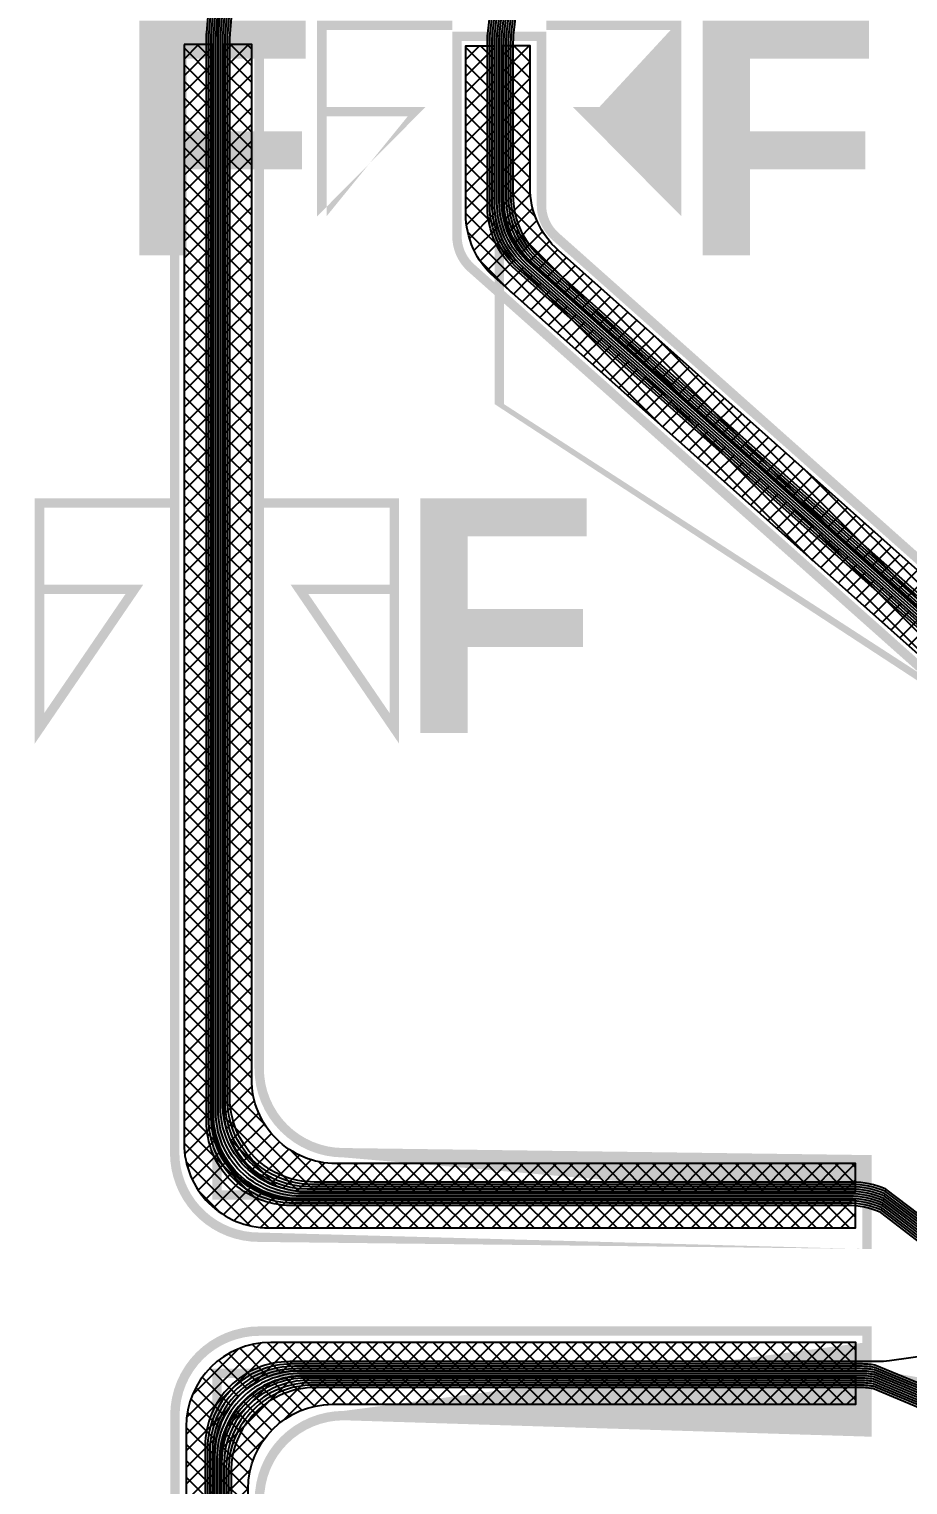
# Model space of a CAD drawing. Header units: metres. Extents: x 530797 to 531186, y 2675277 to 2675619.
# Drawn here: x 530970.34 to 530979.7, y 2675492.49 to 2675507.99 of the extents above; entities that cross this region are included whole.
import ezdxf
from ezdxf.enums import TextEntityAlignment as Align

# ---------------------------------------------------------------- set-up
doc = ezdxf.new("R2010")
doc.units = ezdxf.units.M
for name, color, linetype in [('300mm Hume Pipe', 74, 'Continuous'), ('Excavation', 7, 'Continuous'), ('LT Cable(AG) INV to LT Panel BL-08', 2, 'Continuous'), ('Messenger Wire Exc Link', 7, 'Continuous'), ('Section Marking BL-08', 2, 'Continuous'), ('Trench (AC)-BL08', 14, 'Continuous')]:
    doc.layers.add(name, color=color, linetype=linetype)
doc.styles.add('BoldTextStyle', font='arialbd.ttf')
pattern_1 = [(45, (-1846.343999999575, 1447.5), (-0.08838834764831845, 0.08838834764831845), []), (135, (-1846.343999999575, 1447.5), (-0.08838834764831845, -0.08838834764831843), [])]

msp = doc.modelspace()

# ---------------------------------------------------------------- hatches: boundary and pattern name
at = {"layer": '300mm Hume Pipe'}
h = msp.add_hatch(dxfattribs=at)
h.set_pattern_fill('ANSI37', color=74)
h.set_pattern_definition(pattern_1)
edge = h.paths.add_edge_path()
edge.add_line((530971.991284369, 2675507.829486473), (530971.9912843703, 2675496.125132979))
edge.add_arc((530972.8912843703, 2675496.125132979), 0.9000000000232831, 180, 270.0000000074112)
edge.add_line((530972.8912843704, 2675495.225132979), (530979.1441698038, 2675495.225132984))
edge.add_line((530979.1441698038, 2675495.225132984), (530979.1441698038, 2675495.525132983))
edge.add_line((530979.1441698038, 2675495.525132983), (530973.1912843705, 2675495.525132979))
edge.add_arc((530973.1912843704, 2675496.425132979), 0.8999999999068677, 180, 270.00000000741124, ccw=False)
edge.add_line((530972.2912843704, 2675496.425132979), (530972.2912843691, 2675507.829486473))
edge.add_line((530972.2912843691, 2675507.829486473), (530971.991284369, 2675507.829486473))
edge = h.paths.add_edge_path(flags=17)
edge.add_line((530972.4114409294, 2675507.829486473), (530972.4114409294, 2675496.509195847))
edge.add_arc((530973.3114409294, 2675496.509195847), 0.9000000000232831, 180, 270.0000000741123)
edge.add_line((530973.3114409306, 2675495.609195848), (530979.1441698038, 2675495.609195855))
edge.add_line((530979.1441698038, 2675495.609195855), (530979.1441698038, 2675495.909195855))
edge.add_line((530979.1441698038, 2675495.909195855), (530973.6114409307, 2675495.909195847))
edge.add_arc((530973.6114409294, 2675496.809195847), 0.8999999999068677, 180, 270.0000000889347, ccw=False)
edge.add_line((530972.7114409294, 2675496.809195847), (530972.7114409294, 2675507.829486473))
edge.add_line((530972.7114409294, 2675507.829486473), (530972.4114409294, 2675507.829486473))
h = msp.add_hatch(dxfattribs=at)
h.set_pattern_fill('ANSI37', color=74)
h.set_pattern_definition(pattern_1)
edge = h.paths.add_edge_path()
edge.add_line((530982.6942895745, 2675496.798708546), (530982.9942895743, 2675496.798708546))
edge.add_line((530982.9942895743, 2675496.798708546), (530982.9942895743, 2675498.989289007))
edge.add_arc((530982.0942895742, 2675498.989289007), 0.9000000001396984, 0, 48.32874371870346)
edge.add_line((530982.6926597072, 2675499.661563642), (530975.9785955845, 2675505.637537201))
edge.add_arc((530976.5769657175, 2675506.309811835), 0.8999999999295727, 179.9999999703551, 228.3287436989939, ccw=False)
edge.add_line((530975.6769657172, 2675506.309811836), (530975.6769657173, 2675507.816203433))
edge.add_line((530975.6769657173, 2675507.816203433), (530975.3769657175, 2675507.816203433))
edge.add_line((530975.3769657175, 2675507.816203433), (530975.3769657174, 2675506.175210654))
edge.add_arc((530976.2769657176, 2675506.175210654), 0.9000000001396984, 179.9999999703551, 228.3287436989939)
edge.add_line((530975.6785955846, 2675505.50293602), (530982.3926597075, 2675499.52696246))
edge.add_arc((530981.7942895744, 2675498.854687826), 0.900000000006972, -2.9644922960869735e-08, 48.32874369345791, ccw=False)
edge.add_line((530982.6942895745, 2675498.854687825), (530982.6942895745, 2675496.798708546))
edge = h.paths.add_edge_path()
edge.add_line((530975.292902846, 2675507.764976613), (530975.2929028459, 2675506.137494115))
edge.add_arc((530976.192902846, 2675506.137494114), 0.9000000001396984, 179.9999999703551, 228.3287436989939)
edge.add_line((530975.5945327131, 2675505.46521948), (530982.3085968358, 2675499.48924592))
edge.add_arc((530981.7102267029, 2675498.816971286), 0.8999999999295727, -2.9644922960869735e-08, 48.328743698993776, ccw=False)
edge.add_line((530982.610226703, 2675498.816971286), (530982.610226703, 2675496.798708546))
edge.add_line((530982.610226703, 2675496.798708546), (530982.310226703, 2675496.798708546))
edge.add_line((530982.310226703, 2675496.798708546), (530982.3102267028, 2675498.707169657))
edge.add_arc((530981.4102267027, 2675498.707169656), 0.9000000001396984, 2.964491826802329e-08, 48.33614241642817)
edge.add_line((530982.0085100188, 2675499.379521554), (530975.29461953, 2675505.353786938))
edge.add_arc((530975.8929028461, 2675506.026138836), 0.9000000003814849, 180.0000000296449, 228.3361424164282, ccw=False)
edge.add_line((530974.992902846, 2675506.026138836), (530974.992902846, 2675507.816203433))
edge.add_line((530974.992902846, 2675507.816203433), (530975.292902846, 2675507.816203433))
edge.add_line((530975.292902846, 2675507.816203433), (530975.292902846, 2675507.764976613))
h = msp.add_hatch(dxfattribs=at)
h.set_pattern_fill('ANSI37', color=74)
h.set_pattern_definition(pattern_1)
edge = h.paths.add_edge_path(flags=17)
edge.add_line((530972.3712984739, 2675463.027948984), (530972.671297856, 2675463.027948984))
edge.add_line((530972.671297856, 2675463.027948984), (530972.6737964802, 2675492.445210169))
edge.add_arc((530973.5737964769, 2675492.445132985), 0.9000000000733288, 90, 179.9950862955009, ccw=False)
edge.add_line((530973.5737964769, 2675493.345132985), (530979.146282614, 2675493.345132984))
edge.add_line((530979.146282614, 2675493.345132984), (530979.146282614, 2675493.645132984))
edge.add_line((530979.146282614, 2675493.645132984), (530973.2738221951, 2675493.645132985))
edge.add_arc((530973.273822195, 2675492.745132985), 0.8999999999068677, 89.99999999258877, 179.9950875109419)
edge.add_line((530972.3738221984, 2675492.74521015), (530972.3712984739, 2675463.027948984))
edge = h.paths.add_edge_path()
edge.add_line((530979.1462826141, 2675493.705132984), (530979.1462826141, 2675494.005132983))
edge.add_line((530979.1462826141, 2675494.005132983), (530972.9137816615, 2675494.005132984))
edge.add_arc((530972.9137816612, 2675493.105132984), 0.8999999999068677, 89.99999997776631, 179.9952226621238)
edge.add_line((530972.0137816645, 2675493.105208027), (530972.0112973618, 2675463.027948984))
edge.add_line((530972.0112973618, 2675463.027948984), (530972.3112967438, 2675463.027948984))
edge.add_line((530972.3112967438, 2675463.027948984), (530972.3137566427, 2675492.805208045))
edge.add_arc((530973.2137566394, 2675492.805132985), 0.8999999997772749, 89.99999997776638, 179.995221505972, ccw=False)
edge.add_line((530973.2137566397, 2675493.705132984), (530979.1462826141, 2675493.705132984))

# ---------------------------------------------------------------- linework, layer by layer
at = {"layer": '300mm Hume Pipe', "color": 74}
for points in [[(530971.991284369, 2675507.829486473), (530971.9912843703, 2675496.125132979, 0.414213562368789), (530972.8912843704, 2675495.225132979), (530979.1441698038, 2675495.225132984), (530979.1441698038, 2675495.525132983), (530973.1912843705, 2675495.525132979, -0.4142135623692981), (530972.2912843704, 2675496.425132979), (530972.2912843691, 2675507.829486473)], [(530972.4114409294, 2675507.829486473), (530972.4114409294, 2675496.509195847, 0.4142135627706127), (530973.3114409306, 2675495.609195848), (530979.1441698038, 2675495.609195855), (530979.1441698038, 2675495.909195855), (530973.6114409307, 2675495.909195847, -0.4142135627921673), (530972.7114409294, 2675496.809195847), (530972.7114409294, 2675507.829486473)], [(530975.292902846, 2675507.764976613), (530975.2929028459, 2675506.137494115, 0.2140562423256003), (530975.5945327131, 2675505.46521948), (530982.3085968358, 2675499.48924592, -0.2140562423092027), (530982.610226703, 2675498.816971286), (530982.610226703, 2675496.798708546), (530982.310226703, 2675496.798708546), (530982.3102267028, 2675498.707169657, 0.2140900045463655), (530982.0085100188, 2675499.379521554), (530975.29461953, 2675505.353786938, -0.2140900045615197), (530974.992902846, 2675506.026138836), (530974.992902846, 2675507.816203433), (530975.292902846, 2675507.816203433), (530975.292902846, 2675507.764976613)], [(530982.6942895745, 2675496.798708546), (530982.9942895743, 2675496.798708546), (530982.9942895743, 2675498.989289007, 0.2140562423100663), (530982.6926597072, 2675499.661563642), (530975.9785955845, 2675505.637537201, -0.2140562423329815), (530975.6769657172, 2675506.309811836), (530975.6769657173, 2675507.816203433), (530975.3769657175, 2675507.816203433), (530975.3769657174, 2675506.175210654, 0.2140562423301491), (530975.6785955846, 2675505.50293602), (530982.3926597075, 2675499.52696246, -0.2140562423100663), (530982.6942895745, 2675498.854687825)], [(530979.1462826141, 2675493.705132984), (530979.1462826141, 2675494.005132983), (530972.9137816615, 2675494.005132984, 0.4141891411716305), (530972.0137816645, 2675493.105208027), (530972.0112973618, 2675463.027948984), (530972.3112967438, 2675463.027948984), (530972.3137566427, 2675492.805208045, -0.4141891350907431), (530973.2137566397, 2675493.705132984)], [(530972.3712984739, 2675463.027948984), (530972.671297856, 2675463.027948984), (530972.6737964802, 2675492.445210169, -0.4141884439951656), (530973.5737964769, 2675493.345132985), (530979.146282614, 2675493.345132984), (530979.146282614, 2675493.645132984), (530973.2738221951, 2675493.645132985, 0.414188450242017), (530972.3738221984, 2675492.74521015)]]:
    msp.add_lwpolyline(points, format="xyb", close=True, dxfattribs=at)
at = {"layer": 'Excavation', "const_width": 0.1}
for points in [[(530981.1064020945, 2675494.771768927), (530979.2662826142, 2675495.575132983), (530972.341284369, 2675495.575132983), (530972.341284369, 2675507.916203433)], [(530982.6659354838, 2675495.734471424), (530982.6659354838, 2675499.238423511), (530975.3486116267, 2675505.753225982), (530975.3486116268, 2675507.916203433)], [(530981.2515327956, 2675493.337358071), (530979.2662826141, 2675493.675132983), (530972.3412843688, 2675493.675132984), (530972.3412843688, 2675462.907948984)]]:
    msp.add_lwpolyline(points, dxfattribs=at)
at = {"layer": 'LT Cable(AG) INV to LT Panel BL-08'}
for points in [[(530982.1443580415, 2675494.342362981), (530981.4385594063, 2675494.34236298, -0.1637198287159359), (530980.894522004, 2675494.525408795), (530979.4619728238, 2675495.612452221, 0.1032748659291951), (530979.1018711368, 2675495.687632983), (530973.3537843692, 2675495.687632983, -0.4142135623936106), (530972.453784369, 2675496.587632983), (530972.453784369, 2675507.872862782, -0.02139299530927985), (530972.4570765088, 2675507.949771906), (530972.5004922289, 2675508.455969552, 0.02139299530528766), (530972.5037843686, 2675508.532878676), (530972.5037843687, 2675610.592487811, 0.4142135623734262), (530971.6037843687, 2675611.492487811), (530864.4575845184, 2675611.492487811, -0.414213562373095), (530863.5575845183, 2675612.39248781), (530863.5575845183, 2675612.729769276)], [(530982.1443580415, 2675494.367362981), (530981.4454986873, 2675494.367362981, -0.1635715615993584), (530980.9018754886, 2675494.550094678), (530979.4671922356, 2675495.637452221, 0.1032748659037654), (530979.1070905488, 2675495.712632983), (530973.378784369, 2675495.712632983, -0.414213562373095), (530972.478784369, 2675496.612632983), (530972.478784369, 2675507.871792642, -0.02139299537587195), (530972.4820765087, 2675507.948701766), (530972.5254922289, 2675508.454899412, 0.02139299537685584), (530972.5287843687, 2675508.531808536), (530972.5287843687, 2675610.617487811, 0.414213562373095), (530971.6287843686, 2675611.517487811), (530961.6335845183, 2675611.517487811, -0.414213562373095), (530960.7335845183, 2675612.417487811), (530960.7335845183, 2675612.729769276)], [(530982.1443580415, 2675494.292362981), (530981.4246654856, 2675494.292362981, -0.1640185222339636), (530980.8797942541, 2675494.476042284), (530979.4515339998, 2675495.562452221, 0.1032748659456602), (530979.0914323127, 2675495.637632983), (530973.3037843691, 2675495.637632983, -0.4142135623934891), (530972.403784369, 2675496.537632983), (530972.403784369, 2675507.875003061, -0.02139299535886178), (530972.4070765087, 2675507.951912185), (530972.450492229, 2675508.458109831, 0.02139299535864674), (530972.4537843687, 2675508.535018955), (530972.4537843687, 2675580.542487811, 0.414213562373095), (530971.5537843687, 2675581.442487811), (530864.4575845184, 2675581.442487811, -0.414213562373095), (530863.5575845183, 2675582.342487811), (530863.5575845183, 2675582.729769276)], [(530982.1443580415, 2675494.317362981), (530981.4316150127, 2675494.317362981, -0.1638688138883609), (530980.8871616031, 2675494.500724659), (530979.4567534118, 2675495.587452221, 0.1032748659374062), (530979.0966517248, 2675495.662632983), (530973.3287843692, 2675495.662632983, -0.4142135623935497), (530972.428784369, 2675496.562632983), (530972.428784369, 2675507.873932921, -0.02139299535886178), (530972.4320765088, 2675507.950842045), (530972.475492229, 2675508.457039692, 0.02139299535864674), (530972.4787843687, 2675508.533948815), (530972.4787843687, 2675580.567487811, 0.414213562373095), (530971.5787843687, 2675581.467487811), (530961.6335845183, 2675581.467487811, -0.414213562373095), (530960.7335845183, 2675582.367487811), (530960.7335845183, 2675582.729769276)], [(530984.135251262, 2675494.242362981), (530981.4107509418, 2675494.242362981, -0.1643201294366655), (530980.8650385767, 2675494.426682875), (530979.4410951759, 2675495.512452221, 0.1032748659622984), (530979.0809934888, 2675495.587632983), (530973.2537843691, 2675495.587632983, -0.4142135623933694), (530972.353784369, 2675496.487632983), (530972.353784369, 2675507.877143339, -0.02139299540844348), (530972.3570765087, 2675507.954052464), (530972.400492229, 2675508.46025011, 0.02139299541230105), (530972.4037843688, 2675508.537159234), (530972.4037843687, 2675557.992487811, 0.4142135623724179), (530971.5037843686, 2675558.892487811), (530864.4575845184, 2675558.892487811, -0.414213562373095), (530863.5575845183, 2675559.792487811), (530863.5575845183, 2675560.229769276)], [(530984.135251262, 2675494.267362981), (530981.4177108022, 2675494.267362981, -0.1641689590569247), (530980.8724199225, 2675494.451361685), (530979.4463145877, 2675495.537452221, 0.1032748659539574), (530979.0862129007, 2675495.612632983), (530973.2787843691, 2675495.612632983, -0.414213562393429), (530972.378784369, 2675496.512632983), (530972.378784369, 2675507.8760732, -0.02139299535886178), (530972.3820765087, 2675507.952982324), (530972.4254922289, 2675508.45917997, 0.02139299535864674), (530972.4287843687, 2675508.536089094), (530972.4287843687, 2675558.017487811, 0.414213562373095), (530971.5287843687, 2675558.917487811), (530961.6335845183, 2675558.917487811, -0.414213562373095), (530960.7335845183, 2675559.817487811), (530960.7335845183, 2675560.229769276)], [(530984.135251262, 2675494.192362981), (530981.3968156022, 2675494.192362981, -0.1646246922317092), (530980.850254707, 2675494.377330683), (530979.430656352, 2675495.462452221, 0.1032748659251984), (530979.070554665, 2675495.537632983), (530973.2037843692, 2675495.537632983, -0.4142135623932508), (530972.303784369, 2675496.437632983), (530972.303784369, 2675507.879283619, -0.02139299535886178), (530972.3070765088, 2675507.956192743), (530972.350492229, 2675508.462390389, 0.02139299535864674), (530972.3537843687, 2675508.539299513), (530972.3537843687, 2675535.442487811, 0.414213562373095), (530971.4537843687, 2675536.342487811), (530864.4575845184, 2675536.342487811, -0.414213562373095), (530863.5575845183, 2675537.242487811), (530863.5575845183, 2675537.729769276)], [(530984.135251262, 2675494.217362981), (530981.4037858826, 2675494.217362981, -0.1644720387174907), (530980.8576501828, 2675494.402005869), (530979.4358757639, 2675495.487452221, 0.1032748659169098), (530979.075774077, 2675495.562632983), (530973.2287843692, 2675495.562632983, -0.4142135623933099), (530972.328784369, 2675496.462632983), (530972.328784369, 2675507.87821348, -0.02139299530927985), (530972.3320765088, 2675507.955122604), (530972.3754922289, 2675508.46132025, 0.02139299530452547), (530972.3787843686, 2675508.538229374), (530972.3787843687, 2675535.467487811, 0.4142135623743203), (530971.4787843687, 2675536.367487811), (530929.2415845183, 2675536.367487811, -0.414213562373095), (530928.3415845183, 2675537.26748781), (530928.3415845183, 2675537.729769276)], [(530986.2922512619, 2675494.167362981), (530981.3898400792, 2675494.167362981, -0.164778095421002), (530980.8428521162, 2675494.35265733), (530979.42543694, 2675495.437452221, 0.1032748659335312), (530979.065335253, 2675495.512632983), (530973.1787843691, 2675495.512632983, -0.414213562393192), (530972.278784369, 2675496.412632983), (530972.278784369, 2675507.880353759, -0.02139299535886178), (530972.2820765087, 2675507.957262882), (530972.325492229, 2675508.463460529, 0.02139299535864674), (530972.3287843687, 2675508.540369653), (530972.3287843687, 2675512.917487811, 0.414213562373095), (530971.4287843687, 2675513.817487811), (530958.2367843688, 2675513.817487811, 0.414213562373095), (530957.3367843687, 2675512.917487811), (530957.3367843687, 2675507.217487811, -0.414213562373095), (530956.4367843687, 2675506.317487811), (530864.4575845184, 2675506.317487811, -0.414213562373095), (530863.5575845183, 2675507.217487811), (530863.5575845183, 2675507.729769276)], [(530986.2922512619, 2675494.117362982), (530981.3758732154, 2675494.117362982, -0.1650871723631405), (530980.8280254523, 2675494.303316184), (530979.4149981161, 2675495.387452221, 0.1032748659503297), (530979.0548964291, 2675495.462632983), (530973.1287843691, 2675495.462632983, -0.4142135623930754), (530972.228784369, 2675496.362632983), (530972.228784369, 2675507.882494037, -0.02139299540844348), (530972.2320765087, 2675507.959403161), (530972.275492229, 2675508.465600808, 0.02139299541725513), (530972.2787843688, 2675508.542509932), (530972.2787843687, 2675512.867487811, 0.4142135623665691), (530971.3787843686, 2675513.767487811), (530958.2867843688, 2675513.767487811, 0.414213562373095), (530957.3867843688, 2675512.867487811), (530957.3867843688, 2675484.667487811, -0.414213562373095), (530956.4867843688, 2675483.767487811), (530864.4575845184, 2675483.767487811, -0.414213562373095), (530863.5575845183, 2675484.667487811), (530863.5575845183, 2675485.229769276)], [(530986.2922512619, 2675494.142362982), (530981.3828592903, 2675494.142362981, -0.1649322536490661), (530980.8354423755, 2675494.327985825), (530979.420217528, 2675495.412452221, 0.1032748659419083), (530979.060115841, 2675495.487632983), (530973.1537843691, 2675495.487632983, -0.4142135623931337), (530972.253784369, 2675496.387632983), (530972.253784369, 2675507.881423898, -0.02139299535886178), (530972.2570765087, 2675507.958333022), (530972.3004922289, 2675508.464530668, 0.02139299535864674), (530972.3037843687, 2675508.541439792), (530972.3037843687, 2675512.892487811, 0.414213562373095), (530971.4037843687, 2675513.792487811), (530958.2617843688, 2675513.792487811, 0.414213562373095), (530957.3617843688, 2675512.892487811), (530957.3617843688, 2675484.692487811, -0.414213562373095), (530956.4617843687, 2675483.792487811), (530929.2415845183, 2675483.792487811, -0.414213562373095), (530928.3415845183, 2675484.692487811), (530928.3415845183, 2675485.229769276)], [(530986.2922512619, 2675494.092362982), (530981.57570459, 2675494.092362982, 0.03506971114379916), (530981.449918499, 2675494.083529554), (530979.5046994949, 2675493.808966411, -0.03506971116265765), (530979.3789134038, 2675493.800132983), (530973.1162843689, 2675493.800132984, 0.4142135623926223), (530972.2162843688, 2675492.900132984), (530972.2162843688, 2675462.941517144, 0.02164672809067397), (530972.2196549913, 2675462.863698385), (530972.2629137462, 2675462.365270105, -0.02164672809021689), (530972.2662843687, 2675462.287451345), (530972.2662843687, 2675454.904987811, -0.414213562373095), (530971.3662843687, 2675454.004987811), (530896.8495845183, 2675454.004987811, -0.414213562373095), (530895.9495845183, 2675454.904987811), (530895.9495845183, 2675455.229769276)], [(530987.176251262, 2675492.897986353), (530981.6113240218, 2675492.897986353, -0.09868705016838453), (530981.2662645854, 2675492.966761963), (530979.3496698496, 2675493.762382385, 0.04215704709383866), (530979.1987112492, 2675493.775132983), (530973.1412843689, 2675493.775132984, 0.4142135623926984), (530972.2412843688, 2675492.875132984), (530972.2412843688, 2675462.942599989, 0.02164672809067397), (530972.2446549913, 2675462.864781229), (530972.2879137462, 2675462.366352949, -0.02164672809021689), (530972.2912843687, 2675462.28853419), (530972.2912843687, 2675454.879987811, -0.414213562373095), (530971.3912843687, 2675453.979987811), (530832.0655845184, 2675453.979987811, -0.414213562373095), (530831.1655845183, 2675454.879987811), (530831.1655845183, 2675455.229769276)], [(530987.176251262, 2675492.847986353), (530981.6046445091, 2675492.847986353, -0.09880174676580972), (530981.2592074365, 2675492.91691883), (530979.3454466393, 2675493.712382386, 0.04215704714770877), (530979.1944880387, 2675493.725132984), (530973.1912843687, 2675493.725132984, 0.414213562373095), (530972.2912843687, 2675492.825132984), (530972.2912843687, 2675462.944765676, 0.02164672809067397), (530972.2946549912, 2675462.866946916), (530972.3379137461, 2675462.368518637, -0.02164672809021689), (530972.3412843687, 2675462.290699877), (530972.3412843687, 2675424.82998781, -0.414213562373095), (530971.4412843686, 2675423.929987811), (530864.4575845184, 2675423.929987811, -0.414213562373095), (530863.5575845183, 2675424.82998781), (530863.5575845183, 2675425.229769276)], [(530985.2352512619, 2675492.797986353), (530981.5979611069, 2675492.797986353, -0.09891690223425818), (530981.2521449673, 2675492.867076492), (530979.3412234291, 2675493.662382385, 0.04215704710879336), (530979.1902648285, 2675493.675132983), (530973.2412843689, 2675493.675132984, 0.4142135623930087), (530972.3412843688, 2675492.775132984), (530972.3412843688, 2675462.946931364, 0.02164672809067397), (530972.3446549913, 2675462.869112604), (530972.3879137462, 2675462.370684324, -0.02164672809021689), (530972.3912843687, 2675462.292865565), (530972.3912843687, 2675394.779987811, -0.414213562373095), (530971.4912843687, 2675393.879987811), (530864.4575845184, 2675393.879987811, -0.414213562373095), (530863.5575845183, 2675394.779987811), (530863.5575845183, 2675395.229769276)], [(530987.176251262, 2675492.872986353), (530981.6079847512, 2675492.872986353, -0.0987443412444648), (530981.2627366751, 2675492.941840297), (530979.3475582445, 2675493.737382385, 0.0421570470685084), (530979.196599644, 2675493.750132983), (530973.166284369, 2675493.750132984, 0.4142135624124551), (530972.2662843688, 2675492.850132984), (530972.2662843688, 2675462.943682832, 0.02164672804050947), (530972.2696549913, 2675462.865864072), (530972.3129137461, 2675462.367435793, -0.02164672803566746), (530972.3162843686, 2675462.289617034), (530972.3162843687, 2675424.854987811, -0.4142135623739844), (530971.4162843687, 2675423.954987811), (530961.6335845183, 2675423.954987811, -0.414213562373095), (530960.7335845183, 2675424.854987811), (530960.7335845183, 2675425.229769276)], [(530987.176251262, 2675492.822986353), (530981.6013032943, 2675492.822986353, -0.09885926698368519), (530981.2556768674, 2675492.891997561), (530979.3433350342, 2675493.687382385, 0.04215704711990809), (530979.1923764336, 2675493.700132983), (530973.2162843689, 2675493.700132984, 0.4142135623929303), (530972.3162843687, 2675492.800132984), (530972.3162843687, 2675462.94584852, 0.02164672807325884), (530972.3196549913, 2675462.86802976), (530972.3629137462, 2675462.36960148, -0.02164672807154286), (530972.3662843687, 2675462.29178272), (530972.3662843687, 2675394.804987811, -0.414213562373095), (530971.4662843687, 2675393.904987811), (530961.6335845183, 2675393.904987811, -0.414213562373095), (530960.7335845183, 2675394.804987811), (530960.7335845183, 2675395.229769276)], [(530985.2352512619, 2675492.772986353), (530981.5946179451, 2675492.772986353, -0.09897465291918844), (530981.2486117331, 2675492.842155624), (530979.3391118239, 2675493.637382385, 0.04215704709765505), (530979.1881532235, 2675493.650132983), (530973.2662843689, 2675493.650132984, 0.4142135623930879), (530972.3662843688, 2675492.750132984), (530972.3662843688, 2675462.948014207, 0.02164672810808909), (530972.3696549913, 2675462.870195447), (530972.4129137462, 2675462.371767168, -0.02164672810889088), (530972.4162843687, 2675462.293948409), (530972.4162843687, 2675364.754987811, -0.414213562373095), (530971.5162843687, 2675363.854987811), (530961.6335845183, 2675363.854987811, -0.414213562373095), (530960.7335845183, 2675364.754987811), (530960.7335845183, 2675365.229769276)], [(530985.2352512619, 2675492.747986353), (530981.591273807, 2675492.747986353, -0.09903251934888661), (530981.2450771618, 2675492.817234957), (530979.3370002188, 2675493.612382385, 0.04215704706951938), (530979.1860416183, 2675493.625132983), (530973.291284369, 2675493.625132984, 0.4142135624132403), (530972.3912843688, 2675492.725132984), (530972.3912843688, 2675462.949097051, 0.02164672809067397), (530972.3946549913, 2675462.871278292), (530972.4379137462, 2675462.372850012, -0.02164672809021689), (530972.4412843687, 2675462.295031252), (530972.4412843687, 2675364.729987811, -0.414213562373095), (530971.5412843687, 2675363.829987811), (530864.4575845184, 2675363.829987811, -0.414213562373095), (530863.5575845183, 2675364.729987811), (530863.5575845183, 2675365.229769276)], [(530983.161251262, 2675492.69798131), (530981.5845825999, 2675492.697986354, -0.09914860101156721), (530981.2380040021, 2675492.76739423), (530979.3327770085, 2675493.562382385, 0.04215704712386795), (530979.181818408, 2675493.575132983), (530973.3412843689, 2675493.575132984, 0.4142135623933291), (530972.4412843687, 2675492.675132984), (530972.4412843687, 2675462.951262739, 0.02164672809067397), (530972.4446549913, 2675462.873443979), (530972.4879137462, 2675462.375015699, -0.02164672809021689), (530972.4912843687, 2675462.29719694), (530972.4912843687, 2675351.551902031, -0.0224688375299195), (530972.4876531257, 2675351.471136621), (530972.4449156118, 2675350.996817574, 0.02246883752447177), (530972.4412843687, 2675350.916052164), (530972.4412843687, 2675328.31571961, 0.02164672809067397), (530972.4446549913, 2675328.23790085), (530972.4879137462, 2675327.73947257, -0.02164672809021689), (530972.4912843687, 2675327.661653811), (530972.4912843687, 2675312.179987811, -0.414213562373095), (530971.5912843687, 2675311.279987811), (530864.4575845184, 2675311.279987811, -0.414213562373095), (530863.5575845183, 2675312.179987811), (530863.5575845183, 2675312.729769276)], [(530983.161251262, 2675492.64798131), (530981.5778874817, 2675492.647986354, -0.09926514969559083), (530981.230925477, 2675492.717554317), (530979.3285537983, 2675493.512382385, 0.04215704710150225), (530979.1775951978, 2675493.525132983), (530973.3912843689, 2675493.525132984, 0.4142135623934932), (530972.4912843688, 2675492.625132984), (530972.4912843688, 2675462.953428426, 0.02164672809067397), (530972.4946549913, 2675462.875609667), (530972.5379137462, 2675462.377181387, -0.02164672809021689), (530972.5412843687, 2675462.299362627), (530972.5412843687, 2675351.549654013, -0.02246883751115992), (530972.5376531257, 2675351.468888603), (530972.4949156118, 2675350.994569555, 0.02246883750424296), (530972.4912843688, 2675350.913804145), (530972.4912843688, 2675328.317885297, 0.02164672809067397), (530972.4946549913, 2675328.240066538), (530972.5379137462, 2675327.741638258, -0.02164672809021689), (530972.5412843687, 2675327.663819498), (530972.5412843687, 2675289.629987811, -0.414213562373095), (530971.6412843687, 2675288.729987811), (530864.4575845184, 2675288.729987811, -0.414213562373095), (530863.5575845183, 2675289.629987811), (530863.5575845183, 2675290.229769276)], [(530985.2352512619, 2675492.722986354), (530981.5879286923, 2675492.722986354, -0.09909050198413684), (530981.2415412521, 2675492.792314492), (530979.3348886137, 2675493.587382386, 0.04215704714961974), (530979.183930013, 2675493.600132984), (530973.3162843687, 2675493.600132984, 0.414213562373095), (530972.4162843687, 2675492.700132984), (530972.4162843687, 2675462.950179895, 0.02164672814083835), (530972.4196549912, 2675462.872361135), (530972.4629137462, 2675462.373932856, -0.02164672814427021), (530972.4662843688, 2675462.296114096), (530972.4662843687, 2675351.553026041, -0.02246883751089711), (530972.4626531256, 2675351.472260631), (530972.4199156117, 2675350.997941583, 0.02246883750424296), (530972.4162843687, 2675350.917176173), (530972.4162843687, 2675328.314636766, 0.02164672814083835), (530972.4196549912, 2675328.236818006), (530972.4629137462, 2675327.738389727, -0.02164672814578349), (530972.4662843688, 2675327.660570967), (530972.4662843687, 2675312.20498781, -0.4142135623710103), (530971.5662843686, 2675311.304987811), (530961.6335845183, 2675311.304987811, -0.414213562373095), (530960.7335845183, 2675312.20498781), (530960.7335845183, 2675312.729769276)], [(530983.161251262, 2675492.67298131), (530981.5812355313, 2675492.672986354, -0.09920681674200299), (530981.2344654124, 2675492.742474171), (530979.3306654034, 2675493.537382385, 0.04215704711269728), (530979.1797068028, 2675493.550132983), (530973.3662843689, 2675493.550132984, 0.4142135623934109), (530972.4662843688, 2675492.650132984), (530972.4662843688, 2675462.952345583, 0.02164672809067397), (530972.4696549913, 2675462.874526823), (530972.5129137462, 2675462.376098543, -0.02164672809021689), (530972.5162843687, 2675462.298279784), (530972.5162843687, 2675351.550778022, -0.02246883749240012), (530972.5126531257, 2675351.470012612), (530972.4699156118, 2675350.995693564, 0.02246883748401415), (530972.4662843688, 2675350.914928154), (530972.4662843688, 2675328.316802454, 0.02164672809067397), (530972.4696549913, 2675328.238983694), (530972.5129137462, 2675327.740555414, -0.02164672809021689), (530972.5162843687, 2675327.662736655), (530972.5162843687, 2675289.654987811, -0.414213562373095), (530971.6162843687, 2675288.754987811), (530961.6335845183, 2675288.754987811, -0.414213562373095), (530960.7335845183, 2675289.654987811), (530960.7335845183, 2675290.229769276)]]:
    msp.add_lwpolyline(points, format="xyb", dxfattribs=at)
at = {"layer": 'LT Cable(AG) INV to LT Panel BL-08', "color": 5}
for points in [[(530987.176251262, 2675494.935077869), (530983.6909354838, 2675494.935077869, -0.4142135623503636), (530982.7909354838, 2675495.835077869), (530982.7909354838, 2675498.890770753, 0.2140186322185252), (530982.4894023171, 2675499.562959305), (530975.7751447933, 2675505.540836239, -0.2140186322327757), (530975.4736116267, 2675506.213024791), (530975.4736116268, 2675507.8569097, -0.0288996156858555), (530975.4796149469, 2675507.960688003), (530975.5352810487, 2675508.440222824, 0.02889961570054691), (530975.5412843688, 2675508.544001128), (530975.5412843687, 2675610.354987811, -0.414213562373427), (530976.4412843687, 2675611.254987811), (531021.2409842184, 2675611.254987811, 0.414213562373095), (531022.1409842185, 2675612.154987811), (531022.1409842185, 2675612.729769276)], [(530987.176251262, 2675494.960077869), (530983.7159354838, 2675494.960077869, -0.4142135623503636), (530982.8159354838, 2675495.860077869), (530982.8159354838, 2675498.901985358, 0.214018632209244), (530982.5144023171, 2675499.57417391), (530975.8001447933, 2675505.552050845, -0.2140186322231835), (530975.4986116267, 2675506.224239396), (530975.4986116268, 2675507.855463511, -0.02889961568572617), (530975.5046149469, 2675507.959241814), (530975.5602810488, 2675508.438776636, 0.02889961570054713), (530975.5662843689, 2675508.542554939), (530975.5662843687, 2675610.329987811, -0.4142135623734271), (530976.4662843688, 2675611.229987811), (531118.4169842184, 2675611.229987811, 0.414213562373095), (531119.3169842184, 2675612.129987811), (531119.3169842184, 2675612.729769276)], [(530987.176251262, 2675494.88507787), (530983.6409354837, 2675494.88507787, -0.4142135623503636), (530982.7409354837, 2675495.785077869), (530982.7409354837, 2675498.868341543, 0.2140186322185252), (530982.439402317, 2675499.540530095), (530975.7251447933, 2675505.518407029, -0.214018632232603), (530975.4236116266, 2675506.190595581), (530975.4236116267, 2675507.859802077, -0.02889961568610807), (530975.4296149468, 2675507.963580381), (530975.4852810487, 2675508.443115202, 0.02889961570066358), (530975.4912843688, 2675508.546893505), (530975.4912843687, 2675580.404987811, -0.4142135623735637), (530976.3912843687, 2675581.304987811), (531021.2409842184, 2675581.304987811, 0.414213562373095), (531022.1409842185, 2675582.20498781), (531022.1409842185, 2675582.729769276)], [(530987.176251262, 2675494.910077869), (530983.6659354838, 2675494.910077869, -0.4142135623503636), (530982.7659354837, 2675495.810077869), (530982.7659354837, 2675498.879556148, 0.2140186322185252), (530982.4644023171, 2675499.5517447), (530975.7501447933, 2675505.529621634, -0.2140186322326889), (530975.4486116266, 2675506.201810186), (530975.4486116268, 2675507.858355888, -0.02889961568598262), (530975.4546149469, 2675507.962134192), (530975.5102810487, 2675508.441669013, 0.0288996157006638), (530975.5162843688, 2675508.545447316), (530975.5162843687, 2675580.379987811, -0.4142135623735638), (530976.4162843687, 2675581.279987811), (531118.4169842184, 2675581.279987811, 0.414213562373095), (531119.3169842184, 2675582.179987811), (531119.3169842184, 2675582.729769276)], [(530985.2352512619, 2675494.83507787), (530983.5909354838, 2675494.83507787, -0.4142135623503636), (530982.6909354838, 2675495.73507787), (530982.6909354838, 2675498.845912333, 0.2140186322185252), (530982.3894023171, 2675499.518100885), (530975.6751447933, 2675505.495977819, -0.2140186322324344), (530975.3736116267, 2675506.168166371), (530975.3736116268, 2675507.862694454, -0.02889961568635341), (530975.3796149469, 2675507.966472758), (530975.4352810488, 2675508.446007579, 0.02889961570026357), (530975.4412843689, 2675508.549785883), (530975.4412843689, 2675557.954987811, -0.414213562373095), (530976.3412843689, 2675558.854987811), (531021.2409842184, 2675558.854987811, 0.414213562373095), (531022.1409842185, 2675559.754987811), (531022.1409842185, 2675560.229769276)], [(530985.2352512619, 2675494.86007787), (530983.6159354838, 2675494.86007787, -0.4142135623503636), (530982.7159354838, 2675495.76007787), (530982.7159354838, 2675498.857126938, 0.2140186322185252), (530982.4144023171, 2675499.52931549), (530975.7001447934, 2675505.507192424, -0.2140186322325182), (530975.3986116267, 2675506.179380976), (530975.3986116268, 2675507.861248265, -0.02889961568623174), (530975.4046149469, 2675507.965026569), (530975.4602810488, 2675508.44456139, 0.02889961570026357), (530975.4662843689, 2675508.548339694), (530975.4662843689, 2675557.929987811, -0.414213562373095), (530976.3662843689, 2675558.829987811), (531118.4169842184, 2675558.829987811, 0.414213562373095), (531119.3169842184, 2675559.729987811), (531119.3169842184, 2675560.229769276)], [(530983.1661633111, 2675494.83082554, -0.301586279095726), (530982.6159354837, 2675495.66007787), (530982.6159354837, 2675498.812268518, 0.2140186322185252), (530982.314402317, 2675499.48445707), (530975.6001447933, 2675505.462334004, -0.2140186322321887), (530975.2986116266, 2675506.134522555), (530975.2986116267, 2675507.86703302, -0.02889961568670842), (530975.3046149468, 2675507.970811324), (530975.3602810487, 2675508.450346145, 0.02889961570026357), (530975.3662843688, 2675508.554124448), (530975.3662843688, 2675535.529987811, -0.414213562373095), (530976.2662843688, 2675536.429987811), (530988.8489842184, 2675536.429987811, 0.414213562373095), (530989.7489842185, 2675537.32998781), (530989.7489842185, 2675537.729769276)], [(530985.2352512619, 2675494.78507787), (530983.5409354838, 2675494.78507787, -0.4142135623503636), (530982.6409354837, 2675495.68507787), (530982.6409354837, 2675498.823483123, 0.2140186322185252), (530982.3394023171, 2675499.495671675), (530975.6251447933, 2675505.473548609, -0.2140186322322695), (530975.3236116266, 2675506.14573716), (530975.3236116268, 2675507.865586831, -0.02889961568659175), (530975.3296149469, 2675507.969365135), (530975.3852810487, 2675508.448899956, 0.02889961570026357), (530975.3912843688, 2675508.55267826), (530975.3912843688, 2675535.504987811, -0.414213562373095), (530976.2912843688, 2675536.404987811), (531053.6329842184, 2675536.404987811, 0.414213562373095), (531054.5329842184, 2675537.304987811), (531054.5329842184, 2675537.729769276)], [(530985.2352512619, 2675494.81007787), (530983.5659354838, 2675494.81007787, -0.4142135623503636), (530982.6659354838, 2675495.71007787), (530982.6659354838, 2675498.834697728, 0.2140186322185252), (530982.3644023171, 2675499.50688628), (530975.6501447933, 2675505.484763214, -0.2140186322323515), (530975.3486116267, 2675506.156951766), (530975.3486116268, 2675507.864140643, -0.02889961568647352), (530975.3546149469, 2675507.967918946), (530975.4102810487, 2675508.447453768, 0.02889961570026357), (530975.4162843688, 2675508.551232071), (530975.4162843688, 2675535.479987811, -0.414213562373095), (530976.3162843689, 2675536.379987811), (531118.4169842184, 2675536.379987811, 0.414213562373095), (531119.3169842184, 2675537.279987811), (531119.3169842184, 2675537.729769276)], [(530983.1661633112, 2675494.728047968, -0.3259988775016067), (530982.5409354838, 2675495.58507787), (530982.5409354838, 2675498.778624703, 0.2140186322185252), (530982.2394023171, 2675499.450813254), (530975.5251447933, 2675505.428690189, -0.2140186322319514), (530975.2236116267, 2675506.10087874), (530975.2236116268, 2675507.871371586, -0.02889961568704855), (530975.2296149469, 2675507.975149889), (530975.2852810487, 2675508.454684711, 0.02889961570026357), (530975.2912843688, 2675508.558463014), (530975.2912843688, 2675513.104987811, -0.414213562373095), (530976.1912843689, 2675514.004987811), (531024.8252843684, 2675514.004987811, -0.414213562373095), (531025.7252843684, 2675513.104987811), (531025.7252843684, 2675507.404987811, 0.414213562373095), (531026.6252843684, 2675506.504987811), (531118.4169842184, 2675506.504987811, 0.414213562373095), (531119.3169842184, 2675507.404987811), (531119.3169842184, 2675507.729769276)], [(530983.1661633111, 2675494.761469218, -0.3179111484996205), (530982.5659354838, 2675495.61007787), (530982.5659354838, 2675498.789839308, 0.2140186322185252), (530982.2644023171, 2675499.462027859), (530975.5501447933, 2675505.439904794, -0.2140186322320295), (530975.2486116267, 2675506.112093345), (530975.2486116268, 2675507.869925397, -0.02889961568693676), (530975.2546149469, 2675507.973703701), (530975.3102810488, 2675508.453238522, 0.02889961570026357), (530975.3162843689, 2675508.557016826), (530975.3162843689, 2675513.079987811, -0.414213562373095), (530976.2162843689, 2675513.979987811), (531024.8002843683, 2675513.979987811, -0.414213562373095), (531025.7002843684, 2675513.079987811), (531025.7002843684, 2675484.879987811, 0.414213562373095), (531026.6002843684, 2675483.979987811), (531053.6329842184, 2675483.979987811, 0.414213562373095), (531054.5329842184, 2675484.879987811), (531054.5329842184, 2675485.229769276)], [(530983.1661633111, 2675494.795719165, -0.309776946922783), (530982.5909354838, 2675495.63507787), (530982.5909354838, 2675498.801053913, 0.2140186322185252), (530982.2894023171, 2675499.473242464), (530975.5751447934, 2675505.451119399, -0.2140186322321086), (530975.2736116267, 2675506.12330795), (530975.2736116268, 2675507.868479209, -0.02889961568682331), (530975.2796149469, 2675507.972257512), (530975.3352810488, 2675508.451792333, 0.02889961570026357), (530975.3412843689, 2675508.555570637), (530975.3412843689, 2675513.054987811, -0.414213562373095), (530976.2412843689, 2675513.954987811), (531024.7752843683, 2675513.954987811, -0.414213562373095), (531025.6752843683, 2675513.054987811), (531025.6752843683, 2675484.854987811, 0.414213562373095), (531026.5752843684, 2675483.954987811), (531118.4169842184, 2675483.954987811, 0.414213562373095), (531119.3169842184, 2675484.854987811), (531119.3169842184, 2675485.229769276)]]:
    msp.add_lwpolyline(points, format="xyb", dxfattribs=at)
at = {"layer": 'Messenger Wire Exc Link'}
for points in [[(530972.341284369, 2675507.916203433), (530972.3912843687, 2675508.499169281)], [(530975.3486116268, 2675507.916203433), (530975.4162843688, 2675508.499169281)]]:
    msp.add_lwpolyline(points, dxfattribs=at)
at = {"layer": 'Section Marking BL-08', "color": 94, "lineweight": 35, "true_color": 0x00a500, "const_width": 0.1}
for points in [[(530974.8486116269, 2675508.034714708), (530973.4586116269, 2675508.034714708), (530973.4586116268, 2675505.634714708), (530974.4686116268, 2675507.114714708), (530973.4586116268, 2675507.114714708)], [(530975.8486116269, 2675508.034714708), (530977.2386116269, 2675508.034714708), (530977.2386116268, 2675505.634714708), (530976.2286116268, 2675507.114714708), (530977.2386116268, 2675507.114714708)], [(530971.841284369, 2675502.945668208), (530970.451284369, 2675502.945668208), (530970.451284369, 2675500.545668208), (530971.461284369, 2675502.025668208), (530970.451284369, 2675502.025668208)], [(530972.841284369, 2675502.945668208), (530974.231284369, 2675502.945668208), (530974.231284369, 2675500.545668208), (530973.221284369, 2675502.025668208), (530974.231284369, 2675502.025668208)]]:
    msp.add_lwpolyline(points, dxfattribs=at)
at = {"layer": 'Trench (AC)-BL08', "const_width": 0.1}
for points in [[(530971.891284369, 2675507.916203433), (530971.8912843703, 2675496.025132979, 0.414213562368404), (530972.7912843705, 2675495.125132979), (530979.2662826142, 2675495.125132984), (530979.2662826141, 2675496.025132983), (530973.6912843704, 2675496.025132979, -0.4142135623721557), (530972.7912843702, 2675496.925132979), (530972.7912843691, 2675507.916203433)], [(530982.0671516713, 2675499.206306071), (530975.0473954394, 2675505.452741982, -0.2124726228145605), (530974.8986116268, 2675505.787060406), (530974.8986116268, 2675507.916203433), (530975.7986116268, 2675507.916203433), (530975.798611627, 2675506.121232381, 0.2124726227902704), (530975.9473954397, 2675505.786913957), (530982.9671516712, 2675499.540478046, -0.212472622813343), (530983.115935484, 2675499.206159622), (530983.1159354838, 2675496.698708546), (530982.2159354838, 2675496.698708546), (530982.2159354838, 2675498.871987647, 0.2124726228154971)], [(530971.8912843687, 2675462.907948984), (530971.8937916696, 2675493.225208116, -0.4141891120428178), (530972.7937916666, 2675494.125132984), (530979.2662826142, 2675494.125132984), (530979.2662826141, 2675493.225132984), (530973.6937861862, 2675493.225132985, 0.4141884118590964), (530972.7937861894, 2675492.325210268), (530972.7912843687, 2675462.907948984)]]:
    msp.add_lwpolyline(points, format="xyb", close=True, dxfattribs=at)

# ---------------------------------------------------------------- texts
at = {"layer": 'Section Marking BL-08', "color": 94, "true_color": 0x00a500, "style": 'BoldTextStyle'}
for p in [(530972.3486116268, 2675506.834714708), (530978.3486116268, 2675506.834714707)]:
    msp.add_text('F', height=2.5, rotation=359.9999999969162, dxfattribs=at).set_placement(p, align=Align.MIDDLE_CENTER)
msp.add_text('F', height=2.5, dxfattribs=at).set_placement((530975.341284369, 2675501.745668208), align=Align.MIDDLE_CENTER)

doc.saveas('drawing.dxf')
